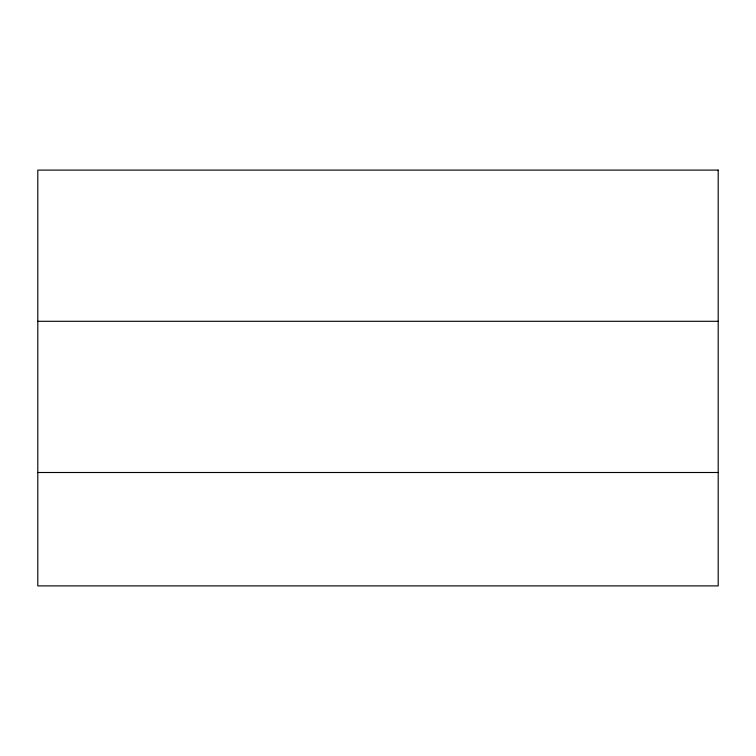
<?xml version="1.0" encoding="UTF-8"?>
<svg xmlns="http://www.w3.org/2000/svg" width="756" height="756" viewBox="0 0 756 756"><rect width="100%" height="100%" fill="white"/><g stroke="black" fill="none" stroke-linecap="round" stroke-linejoin="round"><path stroke-width="1.13" d="M37.8 321.3L718.2 321.3M37.8 472.5L718.2 472.5M718.2 170.1L37.8 170.1L37.8 585.9L718.2 585.9L718.2 170.1"/></g></svg>
